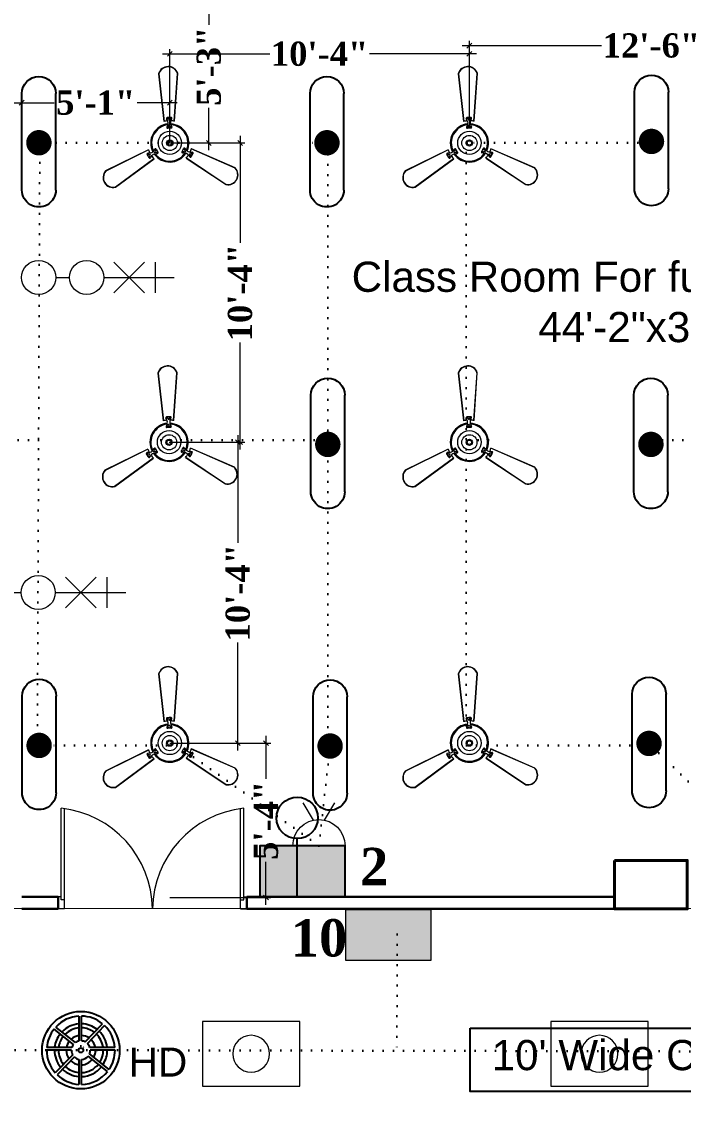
# Model space of a CAD drawing. Header units: inches. Extents: x -12 to 20935469, y -1604 to 24729220.
# Drawn here: x 20824241.8 to 20824515.2, y 24647863.6 to 24648312.6 of the extents above; entities that cross this region are included whole.
import ezdxf

# ---------------------------------------------------------------- set-up
doc = ezdxf.new("R2010")
doc.units = ezdxf.units.IN
doc.header["$LTSCALE"] = 0.03
doc.header["$MEASUREMENT"] = 0
doc.header["$PDMODE"] = 32
doc.header["$PDSIZE"] = 15
doc.linetypes.add('ACAD_ISO02W100', pattern=[15, 12, -3])
doc.linetypes.add('DOT', pattern=[0.25, 0, -0.25])
for name, color, linetype, lineweight in [('0-elect.fixture-3 fan', 200, 'Continuous', 20), ('2', 7, 'Continuous', 9), ('CL BOX', 90, 'ACAD_ISO02W100', 0), ('column', 1, 'Continuous', 40), ('Dimiention', 75, 'Continuous', 18), ('Door', 7, 'Continuous', 18), ('E-CF', 4, 'Continuous', 30), ('line', 7, 'Continuous', 9), ('Main Wall', 7, 'Continuous', 30), ('wind.', 150, 'Continuous', 20)]:
    doc.layers.add(name, color=color, linetype=linetype, lineweight=lineweight)
for name, color, linetype in [('DIM TEXT 2025', 7, 'Continuous'), ('H', 154, 'Continuous'), ('heat detactor', 8, 'Continuous'), ('SB TEXT', 215, 'DOT'), ('TEXT', 7, 'Continuous'), ('w', 188, 'DOT')]:
    doc.layers.add(name, color=color, linetype=linetype)
doc.styles.add('2', font='swisscl.ttf')
doc.styles.add('RomanS', font='arial.ttf', dxfattribs={"height": 12})
doc.styles.get("Standard").update_dxf_attribs({"font": 'timesbd.ttf'})
doc.dimstyles.new('arch grid', dxfattribs={"dimtxt": 250, "dimasz": 100, "dimexe": 10, "dimexo": 10, "dimgap": 0.09, "dimtad": 0, "dimdec": 0, "dimzin": 0, "dimdsep": 46, "dimtxsty": 'Standard', "dimblk": 'DOT', "dimcen": 50, "dimdle": 50, "dimclrd": 256, "dimclre": 256, "dimadec": 0, "dimazin": 0, "dimtfac": 1, "dimtdec": 0, "dimtofl": 0, "dimtmove": 0, "dimatfit": 3, "dimldrblk": 'DOT', "dimfxl": 200, "dimfxlon": 1, "dimtolj": 1, "dimtzin": 0, "dimlwd": -1, "dimlwe": -1, "dimarcsym": 1})
doc.dimstyles.new('Standard 8', dxfattribs={"dimtxt": 7, "dimasz": 2, "dimexe": 2, "dimexo": 2, "dimgap": 2, "dimtad": 0, "dimdec": 0, "dimzin": 3, "dimdsep": 46, "dimlunit": 4, "dimtxsty": 'Standard', "dimblk": 'OBLIQUE', "dimcen": 3, "dimdle": 3, "dimclrd": 256, "dimclre": 256, "dimclrt": 256, "dimadec": 0, "dimazin": 0, "dimtfac": 1, "dimtdec": 0, "dimtix": 1, "dimtofl": 0, "dimtmove": 0, "dimatfit": 0, "dimldrblk": 'OBLIQUE', "dimfxl": 1, "dimtolj": 1, "dimtzin": 0, "dimlwd": -1, "dimlwe": -1, "dimarcsym": 0})

# ---------------------------------------------------------------- blocks, each defined once
blk = doc.blocks.new('E-CF')
at = {"layer": '0-elect.fixture-3 fan', "color": 230, "linetype": 'ByBlock', "lineweight": 13, "ltscale": 5}
for p, q in [((-1.45, 6.53), (-2.38, 20.87)), ((-1.35, 6.55), (-2.29, 20.85)), ((3.24, 20.73), (1.65, 6.48)), ((3.34, 20.73), (1.74, 6.45)), ((-19.63, -7.46), (-6.46, -1.71)), ((-19.57, -7.54), (-6.43, -1.8)), ((6.34, -2.1), (19.2, -8.44)), ((6.37, -2.01), (19.25, -8.36)), ((-4.99, -4.44), (-16.92, -12.4)), ((-4.93, -4.51), (-16.88, -12.49)), ((16.28, -13.26), (4.71, -4.73)), ((16.32, -13.17), (4.78, -4.66))]:
    blk.add_line(p, q, dxfattribs=at)
at = {"layer": '0-elect.fixture-3 fan', "color": 232, "linetype": 'ByBlock', "lineweight": 13, "ltscale": 5}
for p, q in [((-0.33, 6.68), (-0.62, 7.28)), ((-0.29, 7.46), (-0.15, 7.2)), ((-0.02, 6.87), (0.23, 7.01)), ((0.48, 7.43), (0.62, 7.18)), ((0.63, 6.66), (0.96, 7.25)), ((-0.35, 5.43), (-0.66, 4.81)), ((-0.35, 4.97), (-0.22, 4.72)), ((0.04, 5.2), (0.29, 5.33)), ((0.42, 4.9), (0.56, 4.65)), ((0.6, 5.41), (0.87, 4.78)), ((-6.08, -2.77), (-6.75, -2.79)), ((-6.68, -3.29), (-6.53, -3.05)), ((-4.99, -2.18), (-4.57, -1.62)), ((-4.52, -2.55), (-4.76, -2.41)), ((-4.53, -3.01), (-3.84, -2.97)), ((-4.46, -2.08), (-4.31, -1.83)), ((-4.13, -2.78), (-3.98, -2.54)), ((4.38, -3.22), (3.69, -3.14)), ((4.03, -2.81), (3.74, -2.8)), ((4.47, -2.17), (4.18, -2.17)), ((4.47, -2.63), (4.47, -2.91)), ((4.87, -2.41), (4.49, -1.83)), ((5.94, -3.05), (6.61, -3.1)), ((-6.31, -3.97), (-6.16, -3.73)), ((-5.94, -3.44), (-6.18, -3.29)), ((-5.62, -3.61), (-6, -4.17)), ((5.44, -3.87), (5.79, -4.45)), ((6.19, -4.13), (5.9, -4.12)), ((5.95, -3.42), (5.94, -3.7)), ((6.6, -3.47), (6.31, -3.46))]:
    blk.add_line(p, q, dxfattribs=at)
at = {"layer": '0-elect.fixture-3 fan', "color": 5, "lineweight": 13}
blk.add_line((0, 0), (0, 0), dxfattribs=at)
at = {"layer": '0-elect.fixture-3 fan', "color": 230, "linetype": 'ByBlock', "lineweight": 13, "ltscale": 5, "extrusion": (0, 0, -1)}
for centre, major_axis, start_param, end_param in [((0.46, 19.91), (-2.12, 2.12), 5.823867, 8.359631), ((0.46, 19.91), (-2.05, 2.05), 5.830329, 8.353169), ((0, 0), (4.72, 4.72), -1.003222, -0.833722), ((0, 0), (4.72, 4.72), -0.690743, -0.521244), ((0, 0), (-4.05, 4.05), 5.068563, 7.021343), ((0, 0), (-3.85, 3.85), 5.085186, 7.003917), ((0, 0), (-4.05, 4.05), 0.879773, 2.832553), ((0, 0), (-3.85, 3.85), 0.896396, 2.815126), ((0, 0), (-4.72, 4.72), 5.068843, 5.238343), ((0, 0), (4.05, 4.05), 1.403372, 3.356151), ((0, 0), (-3.85, 3.85), 2.990791, 4.909522), ((0, 0), (-4.72, 4.72), 2.66197, 2.831469), ((0, 0), (4.72, 4.72), 3.185569, 3.355068), ((0, 0), (4.72, 4.72), 1.403652, 1.573151), ((-17.47, -9.55), (-2.12, 2.12), 3.729471, 6.265236), ((-17.47, -9.55), (-2.05, 2.05), 3.735934, 6.258773), ((17, -10.35), (-2.12, 2.12), 1.635076, 4.170841), ((17, -10.35), (2.05, 2.05), 0.070743, 2.593582)]:
    blk.add_ellipse(centre, major_axis=major_axis, ratio=1, start_param=start_param, end_param=end_param, dxfattribs=at)
at = {"layer": '0-elect.fixture-3 fan', "color": 232, "linetype": 'ByBlock', "lineweight": 13, "ltscale": 5, "extrusion": (0, 0, -1)}
for centre, major_axis, start_param, end_param in [((-0.41, 7.39), (-0.169, 0.169), 5.038692, 7.013305), ((0, 0), (5.4, 5.4), -0.840677, -0.683789), ((-0.22, 7.33), (0.101, 0.101), 3.926991, 10.210176), ((-2.18, 6.1), (-1.37, 1.37), 2.052913, 2.705807), ((0.11, 6.94), (0.101, 0.101), 3.926991, 10.210176), ((0.55, 7.31), (0.101, 0.101), 3.926991, 10.210176), ((2.58, 5.99), (1.46, 1.46), 3.643048, 4.257264), ((0.75, 7.36), (-0.169, 0.169), 0.887007, 2.86162), ((-0.44, 4.71), (0.169, 0.169), 2.26283, 4.381754), ((-0.28, 4.84), (0.101, 0.101), 3.926991, 10.210176), ((0, 0), (3.17, 3.17), -0.878763, -0.645703), ((0.17, 5.27), (0.101, 0.101), 3.926991, 10.210176), ((0.49, 4.78), (0.101, 0.101), 3.926991, 10.210176), ((0.66, 4.68), (0.169, 0.169), 0.376965, 2.49589), ((-6.75, -3.02), (0.169, 0.169), 3.505001, 5.479614), ((0, 0), (-5.4, 5.4), 4.91891, 5.075797), ((-6.6, -3.17), (0.101, 0.101), 3.926991, 10.210176), ((-6.06, -3.36), (0.101, 0.101), 3.926991, 10.210176), ((-6.47, -0.75), (1.46, 1.46), 1.548653, 2.162869), ((-4.19, -4.93), (-1.37, 1.37), 6.241703, 6.894597), ((-4.64, -2.48), (-0.101, 0.101), 5.497787, 11.780972), ((-4.38, -1.76), (-0.169, 0.169), 6.136552, 8.255476), ((-4.38, -1.96), (-0.101, 0.101), 5.497787, 11.780972), ((-4.05, -2.66), (0.101, 0.101), 3.926991, 10.210176), ((0, 0), (-3.17, 3.17), 4.880824, 5.113884), ((-3.86, -2.73), (0.169, 0.169), 0.168435, 2.287359), ((3.72, -2.9), (0.169, 0.169), 2.471361, 4.590285), ((0, 0), (-3.17, 3.17), 2.786429, 3.019489), ((3.89, -2.81), (0.101, 0.101), 3.926991, 10.210176), ((4.29, -1.97), (-0.169, 0.169), 5.928021, 8.046946), ((4.33, -2.17), (0.101, 0.101), 3.926991, 10.210176), ((4.47, -2.77), (0.101, 0.101), 3.926991, 10.210176), ((3.89, -5.22), (-1.46, 1.46), 1.025054, 1.63927), ((6.36, -1.16), (1.37, 1.37), 2.576511, 3.229406), ((6.6, -3.33), (-0.169, 0.169), 0.849902, 2.824515), ((-6.19, -4.04), (0.169, 0.169), 1.373501, 3.348114), ((-6.24, -3.85), (0.101, 0.101), 3.926991, 10.210176), ((6, -4.32), (-0.169, 0.169), 2.981402, 4.956015), ((5.95, -3.56), (-0.101, 0.101), 5.497787, 11.780972), ((6.05, -4.13), (0.101, 0.101), 3.926991, 10.210176), ((0, 0), (-5.4, 5.4), 2.824515, 2.981402), ((6.45, -3.47), (-0.101, 0.101), 5.497787, 11.780972)]:
    blk.add_ellipse(centre, major_axis=major_axis, ratio=1, start_param=start_param, end_param=end_param, dxfattribs=at)
at = {"layer": '0-elect.fixture-3 fan', "linetype": 'ByBlock', "lineweight": 13, "ltscale": 5, "extrusion": (0, 0, -1)}
blk.add_ellipse((0.01, 0.03), major_axis=(-2.47, 2.47), ratio=1, start_param=5.497787, end_param=11.780972, dxfattribs=at)
at = {"layer": '0-elect.fixture-3 fan', "color": 200, "linetype": 'ByBlock', "lineweight": 13, "ltscale": 5, "extrusion": (0, 0, -1)}
blk.add_ellipse((0, 0), major_axis=(-1.61, 1.61), ratio=1, start_param=5.497787, end_param=11.780972, dxfattribs=at)
at = {"layer": '0-elect.fixture-3 fan', "color": 190, "linetype": 'ByBlock', "lineweight": 13, "ltscale": 5, "extrusion": (0, 0, -1)}
for major_axis, start_param, end_param in [((0.666, 0.666), 3.926991, 10.210176), ((-0.461, 0.461), 5.497787, 11.780972)]:
    blk.add_ellipse((0, 0), major_axis=major_axis, ratio=1, start_param=start_param, end_param=end_param, dxfattribs=at)
blk = doc.blocks.new('FDDF')
at = {"layer": 'line', "color": 6, "linetype": 'Continuous', "lineweight": 25, "ltscale": 50}
for p, q in [((7351582.6, 3307777.3), (7351582.6, 3307351.8)), ((7351732.3, 3307777.3), (7351732.3, 3307351.8))]:
    blk.add_line(p, q, dxfattribs=at)
at = {"layer": 'line', "color": 6, "linetype": 'Continuous', "lineweight": 40, "ltscale": 50, "const_width": 56.1}
blk.add_lwpolyline([(7351657.4, 3307596.9, 1), (7351657.4, 3307540.8, 1)], format="xyb", close=True, dxfattribs=at)
at = {"layer": 'line', "color": 6, "linetype": 'Continuous', "lineweight": 25, "ltscale": 50}
for centre, start, end in [((7351657.4, 3307777.3), 0, 180), ((7351657.4, 3307351.8), 180, 0)]:
    blk.add_arc(centre, 74.8, start, end, dxfattribs=at)
blk = doc.blocks.new('_Oblique')
at = {"color": 0, "linetype": 'ByBlock', "lineweight": -2}
blk.add_line((-0.5, -0.5), (0.5, 0.5), dxfattribs=at)
blk = doc.blocks.new('*D281')
at = {"layer": 'Defpoints', "color": 0, "transparency": 16777216}
for p in [(20824426.84, 24648299.29), (20824426.84, 24648268.79), (20824303.01, 24648262.49)]:
    blk.add_point(p, dxfattribs=at)
at = {"layer": 'DIM TEXT 2025', "lineweight": 0, "transparency": 16777216}
for p, q in [((20824300.01, 24648299.29), (20824344.35, 24648299.29)), ((20824303.01, 24648262.49), (20824303.01, 24648301.29)), ((20824429.84, 24648299.29), (20824385.5, 24648299.29)), ((20824426.84, 24648268.79), (20824426.84, 24648301.29))]:
    blk.add_line(p, q, dxfattribs=at)
at = {"layer": 'DIM TEXT 2025', "lineweight": 0, "transparency": 16777216, "xscale": 2, "yscale": 2, "zscale": 2, "rotation": 180}
blk.add_blockref('_Oblique', (20824303.01, 24648299.29), dxfattribs=at)
at = {"layer": 'DIM TEXT 2025', "lineweight": 0, "transparency": 16777216, "xscale": 2, "yscale": 2, "zscale": 2}
blk.add_blockref('_Oblique', (20824426.84, 24648299.29), dxfattribs=at)
at = {"layer": 'DIM TEXT 2025', "lineweight": 0, "transparency": 16777216, "insert": (20824364.92, 24648299.29), "char_height": 10, "attachment_point": 5}
blk.add_mtext('\\A1;10\'-4"', dxfattribs=at)
blk = doc.blocks.new('*D108')
at = {"layer": 'Defpoints', "color": 0, "transparency": 16777216}
for p in [(20824577.32, 24648302.72), (20824426.84, 24648268.79), (20824577.32, 24648268.79)]:
    blk.add_point(p, dxfattribs=at)
at = {"layer": 'DIM TEXT 2025', "lineweight": 0, "transparency": 16777216}
for p, q in [((20824426.84, 24648268.79), (20824426.84, 24648304.72)), ((20824577.32, 24648268.79), (20824577.32, 24648304.72)), ((20824423.84, 24648302.72), (20824481.5, 24648302.72)), ((20824580.32, 24648302.72), (20824522.66, 24648302.72))]:
    blk.add_line(p, q, dxfattribs=at)
at = {"layer": 'DIM TEXT 2025', "lineweight": 0, "transparency": 16777216, "xscale": 2, "yscale": 2, "zscale": 2, "rotation": 180}
blk.add_blockref('_Oblique', (20824426.84, 24648302.72), dxfattribs=at)
at = {"layer": 'DIM TEXT 2025', "lineweight": 0, "transparency": 16777216, "xscale": 2, "yscale": 2, "zscale": 2}
blk.add_blockref('_Oblique', (20824577.32, 24648302.72), dxfattribs=at)
at = {"layer": 'DIM TEXT 2025', "lineweight": 0, "transparency": 16777216, "insert": (20824502.08, 24648302.72), "char_height": 10, "attachment_point": 5}
blk.add_mtext('\\A1;12\'-6"', dxfattribs=at)
blk = doc.blocks.new('*D111')
at = {"layer": 'Defpoints', "color": 0, "transparency": 16777216}
for p in [(20824241.75, 24648279.12), (20824241.75, 24648268.79), (20824303.01, 24648268.79)]:
    blk.add_point(p, dxfattribs=at)
at = {"layer": 'DIM TEXT 2025', "lineweight": 0, "transparency": 16777216}
for p, q in [((20824241.75, 24648268.79), (20824241.75, 24648281.12)), ((20824303.01, 24648268.79), (20824303.01, 24648281.12)), ((20824238.75, 24648279.12), (20824255.26, 24648279.12)), ((20824306.01, 24648279.12), (20824289.49, 24648279.12))]:
    blk.add_line(p, q, dxfattribs=at)
at = {"layer": 'DIM TEXT 2025', "lineweight": 0, "transparency": 16777216, "xscale": 2, "yscale": 2, "zscale": 2, "rotation": 180}
blk.add_blockref('_Oblique', (20824241.75, 24648279.12), dxfattribs=at)
at = {"layer": 'DIM TEXT 2025', "lineweight": 0, "transparency": 16777216, "xscale": 2, "yscale": 2, "zscale": 2}
blk.add_blockref('_Oblique', (20824303.01, 24648279.12), dxfattribs=at)
at = {"layer": 'DIM TEXT 2025', "lineweight": 0, "transparency": 16777216, "insert": (20824272.38, 24648279.12), "char_height": 10, "attachment_point": 5}
blk.add_mtext('\\A1;5\'-1"', dxfattribs=at)
blk = doc.blocks.new('*D210')
at = {"layer": 'Defpoints', "color": 0, "transparency": 16777216}
for p in [(20824303.01, 24648262.49), (20824302.72, 24648138.85), (20824332.07, 24648138.85)]:
    blk.add_point(p, dxfattribs=at)
at = {"layer": 'DIM TEXT 2025', "lineweight": 0, "transparency": 16777216}
for p, q in [((20824332.07, 24648265.49), (20824332.07, 24648221.25)), ((20824303.01, 24648262.49), (20824334.07, 24648262.49)), ((20824332.07, 24648135.85), (20824332.07, 24648180.09)), ((20824302.72, 24648138.85), (20824334.07, 24648138.85))]:
    blk.add_line(p, q, dxfattribs=at)
at = {"layer": 'DIM TEXT 2025', "lineweight": 0, "transparency": 16777216, "xscale": 2, "yscale": 2, "zscale": 2}
for p, rotation in [((20824332.07, 24648262.49), 90), ((20824332.07, 24648138.85), 270)]:
    blk.add_blockref('_Oblique', p, dxfattribs=dict(at, rotation=rotation))
at = {"layer": 'DIM TEXT 2025', "lineweight": 0, "transparency": 16777216, "insert": (20824332.07, 24648200.67), "char_height": 10, "attachment_point": 5, "rotation": 90}
blk.add_mtext('\\A1;10\'-4"', dxfattribs=at)
blk = doc.blocks.new('*D307')
at = {"layer": 'Defpoints', "color": 0, "transparency": 16777216}
for p in [(20824302.71, 24648138.81), (20824303.01, 24648014.52), (20824331.14, 24648014.52)]:
    blk.add_point(p, dxfattribs=at)
at = {"layer": 'DIM TEXT 2025', "lineweight": 0, "transparency": 16777216}
for p, q in [((20824331.14, 24648141.81), (20824331.14, 24648097.24)), ((20824302.71, 24648138.81), (20824333.14, 24648138.81)), ((20824331.14, 24648011.52), (20824331.14, 24648056.09)), ((20824303.01, 24648014.52), (20824333.14, 24648014.52))]:
    blk.add_line(p, q, dxfattribs=at)
at = {"layer": 'DIM TEXT 2025', "lineweight": 0, "transparency": 16777216, "xscale": 2, "yscale": 2, "zscale": 2}
for p, rotation in [((20824331.14, 24648138.81), 90), ((20824331.14, 24648014.52), 270)]:
    blk.add_blockref('_Oblique', p, dxfattribs=dict(at, rotation=rotation))
at = {"layer": 'DIM TEXT 2025', "lineweight": 0, "transparency": 16777216, "insert": (20824331.14, 24648076.66), "char_height": 10, "attachment_point": 5, "rotation": 90}
blk.add_mtext('\\A1;10\'-4"', dxfattribs=at)
blk = doc.blocks.new('*D211')
at = {"layer": 'Defpoints', "color": 0, "transparency": 16777216}
for p in [(20824303.01, 24648014.52), (20824303.01, 24647950.71), (20824342.77, 24647950.71)]:
    blk.add_point(p, dxfattribs=at)
at = {"layer": 'DIM TEXT 2025', "lineweight": 0, "transparency": 16777216}
for p, q in [((20824342.77, 24648017.52), (20824342.77, 24647999.73)), ((20824303.01, 24648014.52), (20824344.77, 24648014.52)), ((20824342.77, 24647947.71), (20824342.77, 24647965.5)), ((20824303.01, 24647950.71), (20824344.77, 24647950.71))]:
    blk.add_line(p, q, dxfattribs=at)
at = {"layer": 'DIM TEXT 2025', "lineweight": 0, "transparency": 16777216, "xscale": 2, "yscale": 2, "zscale": 2}
for p, rotation in [((20824342.77, 24648014.52), 90), ((20824342.77, 24647950.71), 270)]:
    blk.add_blockref('_Oblique', p, dxfattribs=dict(at, rotation=rotation))
at = {"layer": 'DIM TEXT 2025', "lineweight": 0, "transparency": 16777216, "insert": (20824342.77, 24647982.61), "char_height": 10, "attachment_point": 5, "rotation": 90}
blk.add_mtext('\\A1;5\'-4"', dxfattribs=at)
blk = doc.blocks.new('*D212')
at = {"layer": 'Defpoints', "color": 0, "transparency": 16777216}
for p in [(20824303, 24648325.87), (20824319.17, 24648325.87), (20824303.01, 24648262.49)]:
    blk.add_point(p, dxfattribs=at)
at = {"layer": 'DIM TEXT 2025', "lineweight": 0, "transparency": 16777216}
for p, q in [((20824303, 24648325.87), (20824321.17, 24648325.87)), ((20824319.17, 24648328.87), (20824319.17, 24648311.3)), ((20824319.17, 24648259.49), (20824319.17, 24648277.07)), ((20824303.01, 24648262.49), (20824321.17, 24648262.49))]:
    blk.add_line(p, q, dxfattribs=at)
at = {"layer": 'DIM TEXT 2025', "lineweight": 0, "transparency": 16777216, "xscale": 2, "yscale": 2, "zscale": 2}
for p, rotation in [((20824319.17, 24648325.87), 90), ((20824319.17, 24648262.49), 270)]:
    blk.add_blockref('_Oblique', p, dxfattribs=dict(at, rotation=rotation))
at = {"layer": 'DIM TEXT 2025', "lineweight": 0, "transparency": 16777216, "insert": (20824319.17, 24648294.18), "char_height": 10, "attachment_point": 5, "rotation": 90}
blk.add_mtext('\\A1;5\'-3"', dxfattribs=at)
blk = doc.blocks.new('bulb')
at = {"layer": 'line', "color": 4, "lineweight": 25, "ltscale": 50}
for p, q in [((20823168.7, 24658803.9), (20823168.7, 24658777.61)), ((20823168.7, 24658790.76), (20823209.88, 24658790.76))]:
    blk.add_line(p, q, dxfattribs=at)
blk.add_circle((20823224.56, 24658790.76), 14.68, dxfattribs=at)
blk = doc.blocks.new('fgftrfteter')
at = {"layer": 'Dimiention', "color": 4, "ltscale": 50}
for p, q in [((4580894.6, 2288122.5), (4580807.5, 2288269.4)), ((4580988.8, 2288122.5), (4581075.8, 2288269.4)), ((4580719.7, 2287905.6), (4581163.6, 2287905.6))]:
    blk.add_line(p, q, dxfattribs=at)
blk.add_arc((4580941.7, 2287905.6), 221.9, 0, 180, dxfattribs=at)
blk = doc.blocks.new('2PIN')
at = {"layer": 'H', "true_color": 0x000000, "transparency": 33554567}
h = blk.add_hatch(color=18, dxfattribs=at)
h.dxf.hatch_style = 1
h.paths.add_polyline_path([(20823026.99, 24658981.16), (20822972.29, 24658981.16), (20822972.29, 24658948.3), (20823026.99, 24658948.3)])
blk.add_lwpolyline([(20822972.29, 24658981.16), (20823026.99, 24658981.16), (20823026.99, 24658948.3), (20822972.29, 24658948.3)], close=True)
at = {"layer": '2', "color": 6, "lineweight": 25, "transparency": 33554648, "xscale": 0.07559514081214198, "yscale": 0.07559514081214198, "zscale": 0.07559514081214198}
blk.add_blockref('fgftrfteter', (20476692.14, 24486026.62), dxfattribs=at)
blk = doc.blocks.new('GGGFGFG')
at = {"layer": 'line', "color": 4, "ltscale": 50}
for p, q in [((7356688.2, 3293208.1), (7357003, 3293208.1)), ((7356688.2, 3292998.4), (7356688.2, 3293208.1)), ((7357003, 3293208.1), (7357003, 3292998.4)), ((7357003, 3292998.4), (7356688.2, 3292998.4))]:
    blk.add_line(p, q, dxfattribs=at)
blk.add_circle((7356845.6, 3293103.2), 59.6, dxfattribs=at)
blk = doc.blocks.new('JUJUJUKIII')
at = {"layer": 'H', "ltscale": 50, "true_color": 0x999999, "transparency": 33554556}
h = blk.add_hatch(color=253, dxfattribs=at)
h.dxf.hatch_style = 1
h.paths.add_polyline_path([(7363219.9, 3291034.2), (7363425.7, 3291034.2), (7363425.7, 3291376.7), (7363219.9, 3291376.7)])
at = {"layer": 'Dimiention', "color": 4, "ltscale": 50}
blk.add_lwpolyline([(7363219.9, 3291034.2), (7363425.7, 3291034.2), (7363425.7, 3291376.7), (7363219.9, 3291376.7)], close=True, dxfattribs=at)
blk = doc.blocks.new('gy')
at = {"layer": 'Dimiention', "color": 18, "ltscale": 50, "true_color": 0x000000}
for p, q in [((3543686.26, 5183217.13), (3543686.26, 5183211.14)), ((3543688.4, 5183217.13), (3543694.39, 5183211.14)), ((3543694.39, 5183217.13), (3543688.4, 5183211.14)), ((3543696.38, 5183214.14), (3543682.58, 5183214.14)), ((3543705.77, 5183214.14), (3543703.06, 5183214.14))]:
    blk.add_line(p, q, dxfattribs=at)
for centre in [(3543699.72, 5183214.14), (3543709.11, 5183214.14)]:
    blk.add_circle(centre, 3.34, dxfattribs=at)
blk = doc.blocks.new('heat detaCTOR')
for p, q in [((20826806.99, 24664335.71), (20826806.99, 24664325.41)), ((20826808.1, 24664325.48), (20826808.1, 24664335.73)), ((20826805.53, 24664324.77), (20826797.4, 24664331.19)), ((20826809.56, 24664325.06), (20826816.75, 24664332.51)), ((20826810.46, 24664324.4), (20826817.58, 24664331.78)), ((20826804.72, 24664323.99), (20826796.69, 24664330.35)), ((20826803.91, 24664321.62), (20826793.66, 24664321.62)), ((20826804.07, 24664322.73), (20826793.7, 24664322.73)), ((20826821.85, 24664322.73), (20826811.48, 24664322.73)), ((20826821.9, 24664321.62), (20826811.65, 24664321.62)), ((20826804.41, 24664319.72), (20826797.2, 24664312.27)), ((20826805.09, 24664318.84), (20826797.97, 24664311.46)), ((20826806.99, 24664317.83), (20826806.99, 24664307.52)), ((20826808.1, 24664307.5), (20826808.1, 24664317.77)), ((20826818.83, 24664312.83), (20826810.79, 24664319.19)), ((20826819.48, 24664313.72), (20826811.36, 24664320.16))]:
    blk.add_line(p, q)
at = {"layer": 'heat detactor'}
for radius in [16.02, 0.961]:
    blk.add_circle((20826807.78, 24664321.62), radius, dxfattribs=at)
at = {"layer": 'heat detactor', "ltscale": 50}
for radius, start, end in [(14.12, 93.1805, 137.2895), (14.12, 50.5228, 88.685), (9.26, 95.4082, 134.2403), (9.26, 53.6686, 87.7533), (14.12, 4.5205, 46.0244), (14.12, 141.7875, 175.4795), (9.26, 141.9072, 172.3309), (6.08, 97.3867, 131.5175), (6.08, 56.4828, 86.9346), (6.08, 10.4886, 45.9945), (9.26, 7.6691, 45.9996), (14.12, 179.9779, 221.5042), (9.26, 180, 218.3584), (6.08, 180, 215.5442), (6.08, 142.0004, 169.5114), (3.87, 180, 209.4431), (3.87, 142.2004, 163.3657), (3.87, 101.6639, 125.5893), (1.65, 78.6551, 101.3184), (3.87, 62.6166, 85.1763), (1.65, 42.0404, 45.9436), (3.87, 16.6343, 45.9836), (3.87, 337.7128, 0), (6.08, 331.7846, 0), (9.26, 329.0619, 0), (14.12, 326.0126, 0.0221), (6.08, 226.0325, 262.6133), (3.87, 226.0434, 258.3361), (3.87, 274.8237, 321.1017), (6.08, 273.0654, 321.3017), (9.26, 226.0274, 264.5918), (14.12, 271.315, 321.5146), (9.26, 272.2467, 321.395), (14.12, 226.0026, 266.8195)]:
    blk.add_arc((20826807.78, 24664321.62), radius, start, end, dxfattribs=at)
at = {"layer": 'heat detactor'}
for start, end in [(94.5899, 135.3638), (52.5077, 88.0926), (141.8685, 173.4939), (6.5061, 46.0017), (180, 219.5193), (327.9383, 0), (226.0253, 265.4101), (271.9074, 321.4336)]:
    blk.add_arc((20826807.78, 24664321.62), 10.91, start, end, dxfattribs=at)
at = {"insert": (20826827.55, 24664322.73), "char_height": 12, "attachment_point": 1, "style": 'RomanS'}
blk.add_mtext_dynamic_manual_height_columns('HD', width=23.193, gutter_width=60, heights=[0], dxfattribs=at)
blk = doc.blocks.new('*D363')
at = {"ltscale": 50, "transparency": 16777216}
for p, q in [((3479.24, 24649574.13), (3479.24, 24649400.75)), ((3479.42, 24649524.13), (3469.24, 24649524.13)), ((3479.42, 24649400.75), (3469.24, 24649400.75)), ((3479.24, 24649400.75), (3479.24, 8350.74))]:
    blk.add_line(p, q, dxfattribs=at)
at = {"layer": 'Defpoints', "color": 0, "ltscale": 50, "transparency": 16777216}
for p in [(20846678.15, 24649524.13), (3479.24, 24649400.75), (20846678.15, 24649400.75)]:
    blk.add_point(p, dxfattribs=at)
at = {"ltscale": 50, "transparency": 16777216, "xscale": 100, "yscale": 100, "zscale": 100}
for p, rotation in [((3479.24, 24649524.13), 90), ((3479.24, 24649400.75), 270)]:
    blk.add_blockref('_Oblique', p, dxfattribs=dict(at, rotation=rotation))
at = {"color": 0, "ltscale": 50, "transparency": 16777216, "insert": (3479.24, 3397.61), "char_height": 250, "attachment_point": 5, "rotation": 90}
blk.add_mtext('\\A1;{\\H8.57143x;300mm}', dxfattribs=at)
blk = doc.blocks.new('_Dot')
at = {"color": 0, "linetype": 'ByBlock', "lineweight": -2}
blk.add_line((-0.5, 0), (-1, 0), dxfattribs=at)
at = {"color": 0, "linetype": 'ByBlock', "const_width": 0.5}
blk.add_lwpolyline([(-0.25, 0, 1), (0.25, 0, 1)], format="xyb", close=True, dxfattribs=at)

msp = doc.modelspace()

# ---------------------------------------------------------------- linework, layer by layer
msp.add_lwpolyline([(20824427.1, 24647896.72), (20824577.69, 24647896.72), (20824577.69, 24647870.5), (20824427.1, 24647870.5)], close=True)
at = {"layer": 'column', "lineweight": 40, "ltscale": 20}
msp.add_lwpolyline([(20824486.88, 24647966.02), (20824486.88, 24647946.02), (20824516.86, 24647946.02), (20824516.86, 24647966.02)], close=True, dxfattribs=at)
at = {"layer": 'Door'}
for p, q in [((20824258.17, 24647949.72), (20824258.17, 24647987.6)), ((20824259.47, 24647946), (20824259.47, 24647987.58)), ((20824332.27, 24647946), (20824332.27, 24647987.58)), ((20824333.57, 24647949.72), (20824333.57, 24647987.6)), ((20824258.17, 24647951.02), (20824256.87, 24647951.02)), ((20824259.47, 24647949.72), (20824258.17, 24647949.72)), ((20824332.27, 24647949.72), (20824333.57, 24647949.72)), ((20824333.57, 24647951.02), (20824334.87, 24647951.02)), ((20824259.47, 24647946), (20824256.87, 24647946)), ((20824332.27, 24647946), (20824334.87, 24647946))]:
    msp.add_line(p, q, dxfattribs=at)
for centre, start, end in [((20824253.59, 24647945.57), 0.5906, 83.7783), ((20824338.15, 24647945.57), 96.2217, 179.4094)]:
    msp.add_arc(centre, 42.28, start, end, dxfattribs=at)
at = {"layer": 'Main Wall', "lineweight": 30}
for p, q in [((20824241.87, 24647951.02), (20824256.87, 24647951)), ((20824256.87, 24647946), (20824256.87, 24647951)), ((20824334.87, 24647951), (20824486.88, 24647951.02)), ((20824334.87, 24647946), (20824334.87, 24647951)), ((20824241.87, 24647946.02), (20824256.87, 24647946)), ((20824334.87, 24647946), (20824486.88, 24647946.02))]:
    msp.add_line(p, q, dxfattribs=at)
at = {"layer": 'w', "linetype": 'DOT', "lineweight": 30, "ltscale": 550, "transparency": 33554661}
for p, q in [((20824310.91, 24648262.58), (20824246.29, 24648262.58)), ((20824249.29, 24648262.79), (20824248.29, 24648016.68)), ((20824370.6, 24648262.58), (20824360.96, 24648262.58)), ((20824509.11, 24648262.58), (20824425.27, 24648262.58)), ((20824425.55, 24648262.58), (20824425.55, 24648014.41)), ((20824368.33, 24648261.92), (20824368.33, 24648013.95)), ((20824248.79, 24648139.73), (20824231.39, 24648139.73)), ((20824375.33, 24648139.73), (20824294.87, 24648139.73)), ((20824417.71, 24648139.73), (20824417.22, 24648139.73)), ((20824434.69, 24648139.73), (20824425.55, 24648139.73)), ((20824586.93, 24648139.73), (20824494.87, 24648139.73)), ((20824305.93, 24648013.57), (20824251.63, 24648013.57)), ((20824364.66, 24647972.14), (20824303.53, 24648015.26)), ((20824364.66, 24647972.14), (20824369.28, 24648013.32)), ((20824425.59, 24648013.57), (20824508.11, 24648013.57)), ((20824544.56, 24647972.15), (20824501.1, 24648014.38)), ((20824396.98, 24647935.46), (20824396.89, 24647887.43)), ((20824192.63, 24647887.77), (20825039.72, 24647886.17))]:
    msp.add_line(p, q, dxfattribs=at)
at = {"layer": 'wind.', "lineweight": 5}
msp.add_lwpolyline([(20824137.87, 24647826.02), (20824137.87, 24647946.34), (20824959.72, 24647946.02), (20824959.72, 24648260.89), (20825139.37, 24648261.06), (20825139.37, 24647946.02), (20825973.25, 24647946.02), (20825973.25, 24647826.02), (20825262.5, 24647826.02), (20825262.5, 24647684.87), (20824959.72, 24647684.87), (20824959.72, 24647826.01)], close=True, dxfattribs=at)

# ---------------------------------------------------------------- block references
for name, p, xscale, yscale, zscale, rotation in [('2PIN', (34212896.75, 8793016.97), -0.6429687876420657, 0.6429687876420657, 0.6429687876420657, 2.205941029842506e-07), ('bulb', (35219540.29, 12491906.51), 0.5837749611745884, 0.5837749611745884, 0.5837749611745884, 90.00000004090228)]:
    msp.add_blockref(name, p, dxfattribs=dict(xscale=xscale, yscale=yscale, zscale=zscale, rotation=rotation))
at = {"layer": 'CL BOX', "color": 5, "transparency": 33554457, "xscale": -0.127552882082143, "yscale": 0.127552882082143, "zscale": 0.127552882082143, "rotation": 359.9998993550784}
for p in [(21762722.75, 24227839.72), (21762866.75, 24227839.72)]:
    msp.add_blockref('GGGFGFG', p, dxfattribs=at)
at = {"layer": 'Dimiention', "xscale": 2.112111447955701, "yscale": 2.112111447955701, "zscale": 2.112111447955701, "rotation": 180}
for p in [(28308957.38, 35595732.85), (28308937.38, 35595602.67)]:
    msp.add_blockref('gy', p, dxfattribs=at)
at = {"layer": 'E-CF', "xscale": -1.378879578969062, "yscale": 1.378879578969062, "zscale": 1.378879578969062}
for p in [(20824303.01, 24648262.49), (20824426.86, 24648262.49), (20824302.71, 24648138.81), (20824426.84, 24648138.81), (20824303.01, 24648014.52), (20824426.86, 24648014.52)]:
    msp.add_blockref('E-CF', p, dxfattribs=at)
at = {"layer": 'heat detactor'}
msp.add_blockref('heat detaCTOR', (-2541.52, -16434), dxfattribs=at)
at = {"layer": 'line', "color": 5, "xscale": -0.09369666655797602, "yscale": 0.09369666655797602, "zscale": 0.09369666655797602, "rotation": 179.9999999896241}
for p in [(20135423.12, 24958170.76), (20135542.18, 24958170.76), (20135676.31, 24958171.3), (20135542.53, 24958046.11), (20135676.08, 24958046.11), (20135423.21, 24957921.74), (20135543.48, 24957921.49), (20135675.31, 24957922.56)]:
    msp.add_blockref('FDDF', p, dxfattribs=at)
at = {"layer": 'line', "color": 5, "lineweight": 0, "transparency": 33554457, "xscale": -0.1026830631760966, "yscale": 0.1026830631760966, "zscale": 0.1026830631760966, "rotation": 90.00000022059409}
msp.add_blockref('JUJUJUKIII', (21162344.35, 25404023.75), dxfattribs=at)

# ---------------------------------------------------------------- texts
at = {"layer": 'SB TEXT', "char_height": 15.435, "width": 227.4581, "attachment_point": 8, "rotation": 0}
for s, insert in [('\\A1;2', (20824387.5, 24647955.81)), ('\\A1;10', (20824364.71, 24647926.11))]:
    msp.add_mtext(s, dxfattribs=dict(at, insert=insert))
at = {"layer": 'TEXT', "color": 30, "lineweight": 5, "ltscale": 20, "char_height": 12.4758, "attachment_point": 2, "style": '2'}
for s, width, gutter_width, insert in [('\\pxsm1;{\\fArial|b0|i0|c0|p34;\\C0;Class Room For future Provision\\P44\'-2"x31\'-3"}', 289.4828, 0.5, (20824504.08, 24648213.46)), ("\\pxsm1,qc;{\\fArial|b0|i0|c0|p34;\\C0;10' Wide Corridor}", 227.8899, 0.75, (20824503.57, 24647891.85))]:
    msp.add_mtext_dynamic_manual_height_columns(s, width=width, gutter_width=gutter_width, heights=[0], dxfattribs=dict(at, insert=insert))

# ---------------------------------------------------------------- dimensions: what is measured, and where the dimension line sits
at = {"ltscale": 50}
dim = msp.add_linear_dim(base=(3479.24, 24649400.75), p1=(20846678.15, 24649524.13), p2=(20846678.15, 24649400.75), angle=90, text='{\\H8.57143x;300mm}', dimstyle='arch grid', override={"dimblk1": 'Oblique', "dimblk2": 'Oblique', "dimsah": 1, "dimfxl": 0.18}, dxfattribs=at)
dim.commit()
dim.dimension.update_dxf_attribs({"geometry": '*D363', "text_midpoint": (3479.24, 3397.61), "dimtype": 160})
at = {"layer": 'DIM TEXT 2025', "lineweight": 0}
for base, p1, p2, picture, middle in [((20824319.17, 24648325.87), (20824303.01, 24648262.49), (20824303, 24648325.87), '*D212', (20824319.17, 24648294.18)), ((20824332.07, 24648138.85), (20824303.01, 24648262.49), (20824302.72, 24648138.85), '*D210', (20824332.07, 24648200.67)), ((20824331.14, 24648014.52), (20824302.71, 24648138.81), (20824303.01, 24648014.52), '*D307', (20824331.14, 24648076.66)), ((20824342.77, 24647950.71), (20824303.01, 24648014.52), (20824303.01, 24647950.71), '*D211', (20824342.77, 24647982.61))]:
    dim = msp.add_linear_dim(base=base, p1=p1, p2=p2, angle=90, dimstyle='Standard 8', override={"dimtxt": 10, "dimexo": 0, "dimlwd": 0, "dimlwe": 0}, dxfattribs=at)
    dim.commit()
    dim.dimension.update_dxf_attribs({"geometry": picture, "text_midpoint": middle})
for base, p1, p2, picture, middle in [((20824577.32, 24648302.72), (20824426.84, 24648268.79), (20824577.32, 24648268.79), '*D108', (20824502.08, 24648302.72)), ((20824426.84, 24648299.29), (20824303.01, 24648262.49), (20824426.84, 24648268.79), '*D281', (20824364.92, 24648299.29)), ((20824241.75, 24648279.12), (20824303.01, 24648268.79), (20824241.75, 24648268.79), '*D111', (20824272.38, 24648279.12))]:
    dim = msp.add_linear_dim(base=base, p1=p1, p2=p2, dimstyle='Standard 8', override={"dimtxt": 10, "dimexo": 0, "dimlwd": 0, "dimlwe": 0}, dxfattribs=at)
    dim.commit()
    dim.dimension.update_dxf_attribs({"geometry": picture, "text_midpoint": middle})

doc.saveas('drawing.dxf')
